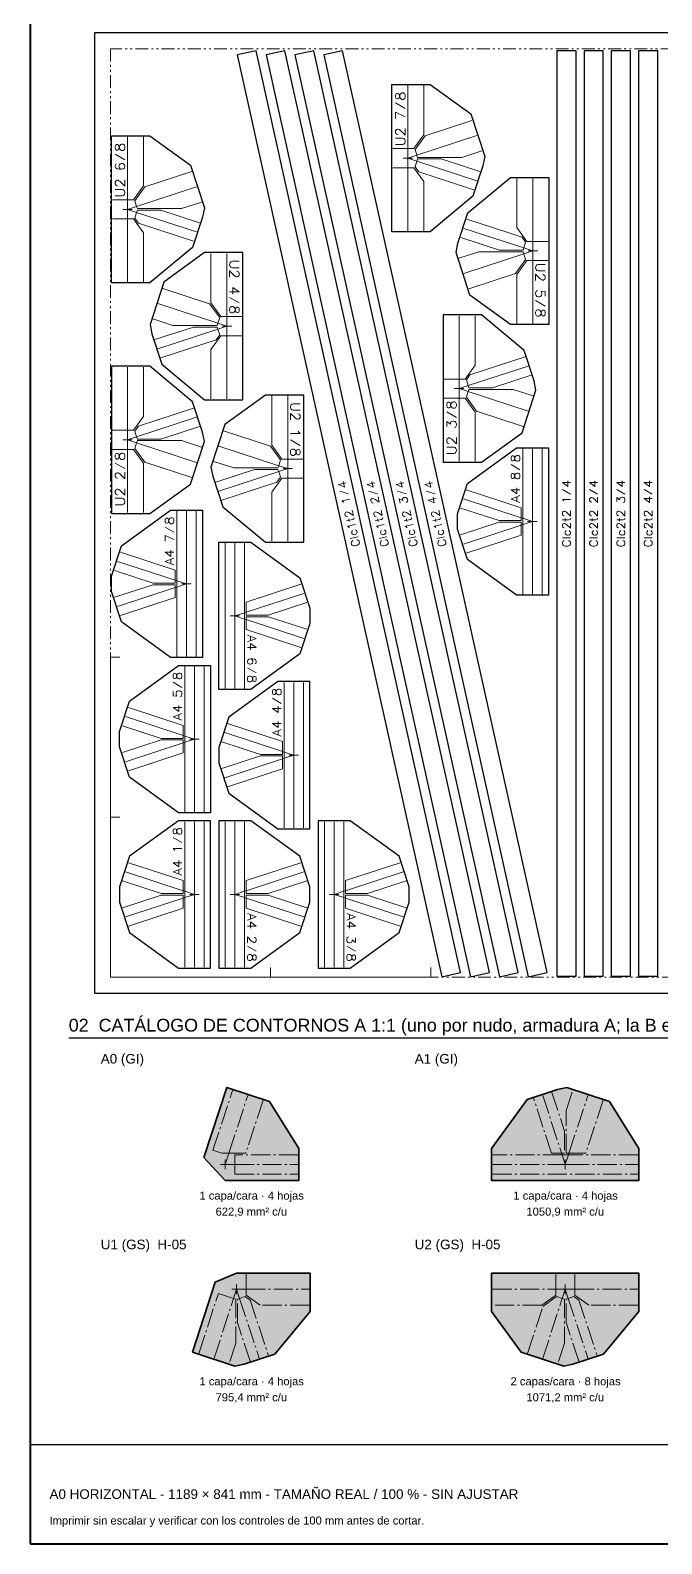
# Model space of a CAD drawing. Header units: millimetres. Extents: x 10 to 1179, y 10 to 831.
# Drawn here: x 10 to 207.1, y 10 to 482.8 of the extents above; entities that cross this region are included whole.
import ezdxf

# ---------------------------------------------------------------- set-up
doc = ezdxf.new("R2010")
doc.units = ezdxf.units.MM
doc.linetypes.add('LT_EJE', pattern=[8.6, 6, -1, 0.6, -1])
doc.linetypes.add('LT_ZONA_UTIL', pattern=[8.2, 4, -1, 0.6, -1, 0.6, -1])
for name, color, linetype, lineweight in [('C_CORTE', 1, 'CONTINUOUS', 25), ('C_EJE', 4, 'CONTINUOUS', 13), ('C_ROTULO', 5, 'CONTINUOUS', 13), ('CAJETIN', 7, 'CONTINUOUS', 30), ('CORTE', 7, 'CONTINUOUS', 35), ('EJE', 1, 'LT_EJE', 13), ('MARCO', 7, 'CONTINUOUS', 40), ('MARCO_HOJA', 8, 'CONTINUOUS', 25), ('SOMBRA', 254, 'CONTINUOUS', 0), ('TEXTO', 7, 'CONTINUOUS', 18), ('ZONA_UTIL', 5, 'LT_ZONA_UTIL', 18)]:
    doc.layers.add(name, color=color, linetype=linetype, lineweight=lineweight)
doc.styles.add('PLANO', font='arial.ttf')

msp = doc.modelspace()

# ---------------------------------------------------------------- hatches: boundary and pattern name
at = {"layer": 'SOMBRA'}
h = msp.add_hatch(color=254, dxfattribs=at)
h.dxf.hatch_style = 1
h.paths.add_polyline_path([(64.15, 130.7), (70.85, 123.5), (93.85, 123.5), (93.85, 133.5), (84.65, 148.2), (71.35, 152.5)])
h = msp.add_hatch(color=254, dxfattribs=at)
h.dxf.hatch_style = 1
h.paths.add_polyline_path([(154, 123.5), (200, 123.5), (200, 133.5), (190.8, 148.2), (177.5, 152.5), (174.6, 151.9), (165.1, 148.8), (154, 133.5)])
h = msp.add_hatch(color=254, dxfattribs=at)
h.dxf.hatch_style = 1
h.paths.add_polyline_path([(60.6, 69.8), (73.9, 65.5), (76.8, 66.1), (86.3, 69.2), (97.4, 82.5), (97.4, 94.5), (74.4, 94.5), (67.7, 91.7)])
h = msp.add_hatch(color=254, dxfattribs=at)
h.dxf.hatch_style = 1
h.paths.add_polyline_path([(154, 82.5), (163.2, 69.8), (176.5, 65.5), (179.4, 66.1), (188.9, 69.2), (200, 82.5), (200, 94.5), (154, 94.5)])

# ---------------------------------------------------------------- linework, layer by layer
at = {"layer": 'C_CORTE'}
for points in [[(144.32, 188.41), (80.47, 476.42), (74.61, 475.12), (138.46, 187.11)], [(153.32, 188.41), (89.47, 476.42), (83.61, 475.12), (147.46, 187.11)], [(162.32, 188.41), (98.47, 476.42), (92.61, 475.12), (156.46, 187.11)], [(171.32, 188.41), (107.47, 476.42), (101.61, 475.12), (165.46, 187.11)], [(180.35, 187.35), (180.35, 476.35), (174.35, 476.35), (174.35, 187.35)], [(188.85, 187.35), (188.85, 476.35), (182.85, 476.35), (182.85, 187.35)], [(197.35, 187.35), (197.35, 476.35), (191.35, 476.35), (191.35, 187.35)], [(205.85, 187.35), (205.85, 476.35), (199.85, 476.35), (199.85, 187.35)], [(134.85, 465.85), (147.55, 456.65), (151.85, 443.35), (151.25, 440.45), (148.15, 430.95), (134.85, 419.85), (122.85, 419.85), (122.85, 465.85)], [(47.35, 449.85), (60.05, 440.65), (64.35, 427.35), (63.75, 424.45), (60.65, 414.95), (47.35, 403.85), (35.35, 403.85), (35.35, 449.85)], [(159.89, 390.85), (147.19, 400.05), (142.89, 413.35), (143.49, 416.25), (146.59, 425.75), (159.89, 436.85), (171.89, 436.85), (171.89, 390.85)], [(64.39, 413.35), (51.69, 404.15), (47.39, 390.85), (47.99, 387.95), (51.09, 378.45), (64.39, 367.35), (76.39, 367.35), (76.39, 413.35)], [(150.85, 347.85), (163.55, 357.05), (167.85, 370.35), (167.25, 373.25), (164.15, 382.75), (150.85, 393.85), (138.85, 393.85), (138.85, 347.85)], [(47.35, 331.85), (60.05, 341.05), (64.35, 354.35), (63.75, 357.25), (60.65, 366.75), (47.35, 377.85), (35.35, 377.85), (35.35, 331.85)], [(83.39, 368.85), (70.69, 359.65), (66.39, 346.35), (66.99, 343.45), (70.09, 333.95), (83.39, 322.85), (95.39, 322.85), (95.39, 368.85)], [(171.75, 352.35), (171.75, 306.35), (161.75, 306.35), (146.45, 317.45), (143.35, 326.95), (143.35, 331.75), (146.45, 341.25), (161.75, 352.35)], [(63.75, 332.85), (63.75, 286.85), (53.75, 286.85), (38.45, 297.95), (35.35, 307.45), (35.35, 312.25), (38.45, 321.75), (53.75, 332.85)], [(68.85, 276.85), (68.85, 322.85), (78.85, 322.85), (94.15, 311.75), (97.25, 302.25), (97.25, 297.45), (94.15, 287.95), (78.85, 276.85)], [(66.25, 284.35), (66.25, 238.35), (56.25, 238.35), (40.95, 249.45), (37.85, 258.95), (37.85, 263.75), (40.95, 273.25), (56.25, 284.35)], [(97.25, 233.35), (97.25, 279.35), (87.25, 279.35), (71.95, 268.25), (68.85, 258.75), (68.85, 253.95), (71.95, 244.45), (87.25, 233.35)], [(66.25, 189.85), (66.25, 235.85), (56.25, 235.85), (40.95, 224.75), (37.85, 215.25), (37.85, 210.45), (40.95, 200.95), (56.25, 189.85)], [(68.85, 235.85), (68.85, 189.85), (78.85, 189.85), (94.15, 200.95), (97.25, 210.45), (97.25, 215.25), (94.15, 224.75), (78.85, 235.85)], [(99.85, 235.85), (99.85, 189.85), (109.85, 189.85), (125.15, 200.95), (128.25, 210.45), (128.25, 215.25), (125.15, 224.75), (109.85, 235.85)]]:
    msp.add_lwpolyline(points, close=True, dxfattribs=at)
at = {"layer": 'C_EJE'}
for points in [[(127.85, 445.85), (129.72, 445.85), (132.85, 450.17), (132.85, 465.55)], [(127.85, 465.55), (127.85, 445.85)], [(147.88, 454.65), (133.25, 449.87), (130.12, 445.56), (130.7, 443.78)], [(40.35, 429.85), (42.22, 429.85), (45.35, 434.17), (45.35, 449.55)], [(40.35, 449.55), (40.35, 429.85)], [(149.42, 449.89), (130.7, 443.78)], [(123.15, 445.85), (127.85, 445.85)], [(127.85, 445.85), (127.85, 444.35), (127.85, 442.85)], [(130.7, 443.78), (130.92, 443.1), (144.73, 443.1), (150.96, 445.13)], [(127.85, 439.85), (123.15, 439.85)], [(127.85, 442.85), (126.35, 442.85)], [(130.7, 443.78), (127.85, 442.85)], [(129.35, 442.85), (127.85, 442.85)], [(127.85, 442.85), (127.85, 441.35), (127.85, 439.85)], [(127.85, 442.85), (130.7, 441.92)], [(127.85, 439.85), (127.85, 420.15)], [(132.85, 420.15), (132.85, 435.53), (129.72, 439.85), (127.85, 439.85)], [(130.7, 441.92), (130.12, 440.14), (131.25, 438.58), (148.49, 432.96)], [(150.35, 438.66), (138.28, 442.6), (130.92, 442.6), (130.7, 441.92)], [(130.7, 441.92), (149.42, 435.81)], [(60.38, 438.65), (45.75, 433.87), (42.62, 429.56), (43.2, 427.78)], [(161.89, 436.55), (161.89, 421.17), (165.03, 416.85), (166.89, 416.85)], [(166.89, 416.85), (166.89, 436.55)], [(61.92, 433.89), (43.2, 427.78)], [(35.65, 429.85), (40.35, 429.85)], [(40.35, 426.85), (38.85, 426.85)], [(40.35, 429.85), (40.35, 428.35), (40.35, 426.85)], [(43.2, 427.78), (40.35, 426.85)], [(41.85, 426.85), (40.35, 426.85)], [(40.35, 426.85), (40.35, 425.35), (40.35, 423.85)], [(40.35, 426.85), (43.2, 425.92)], [(43.2, 425.92), (42.62, 424.14), (43.75, 422.58), (60.99, 416.96)], [(43.2, 427.78), (43.42, 427.1), (57.23, 427.1), (63.46, 429.13)], [(62.85, 422.66), (50.78, 426.6), (43.42, 426.6), (43.2, 425.92)], [(43.2, 425.92), (61.92, 419.81)], [(40.35, 423.85), (35.65, 423.85)], [(40.35, 423.85), (40.35, 404.15)], [(45.35, 404.15), (45.35, 419.53), (42.22, 423.85), (40.35, 423.85)], [(164.04, 414.78), (145.32, 420.89)], [(164.04, 414.78), (164.62, 416.56), (163.49, 418.12), (146.25, 423.74)], [(144.39, 418.04), (156.46, 414.1), (163.82, 414.1), (164.04, 414.78)], [(166.89, 413.85), (166.89, 415.35), (166.89, 416.85)], [(166.89, 416.85), (171.59, 416.85)], [(71.39, 393.35), (69.53, 393.35), (66.39, 397.67), (66.39, 413.05)], [(71.39, 413.05), (71.39, 393.35)], [(164.04, 412.92), (163.82, 413.6), (150.01, 413.6), (143.79, 411.57)], [(145.32, 406.81), (164.04, 412.92)], [(146.86, 402.05), (161.49, 406.83), (164.62, 411.14), (164.04, 412.92)], [(166.89, 413.85), (164.04, 414.78)], [(164.04, 412.92), (166.89, 413.85)], [(165.39, 413.85), (166.89, 413.85)], [(166.89, 410.85), (166.89, 412.35), (166.89, 413.85)], [(166.89, 413.85), (168.39, 413.85)], [(166.89, 410.85), (165.03, 410.85), (161.89, 406.53), (161.89, 391.15)], [(166.89, 391.15), (166.89, 410.85)], [(171.59, 410.85), (166.89, 410.85)], [(51.36, 402.15), (65.99, 397.37), (69.12, 393.06), (68.54, 391.28)], [(49.82, 397.39), (68.54, 391.28)], [(68.54, 391.28), (68.32, 390.6), (54.51, 390.6), (48.29, 392.63)], [(71.39, 393.35), (71.39, 391.85), (71.39, 390.35)], [(76.09, 393.35), (71.39, 393.35)], [(143.85, 373.85), (143.85, 393.55)], [(148.85, 393.55), (148.85, 378.17), (145.72, 373.85), (143.85, 373.85)], [(48.89, 386.16), (60.96, 390.1), (68.32, 390.1), (68.54, 389.42)], [(68.54, 389.42), (49.82, 383.31)], [(68.54, 389.42), (69.12, 387.64), (67.99, 386.08), (50.75, 380.46)], [(68.54, 391.28), (71.39, 390.35)], [(71.39, 390.35), (68.54, 389.42)], [(69.89, 390.35), (71.39, 390.35)], [(71.39, 390.35), (71.39, 388.85), (71.39, 387.35)], [(71.39, 390.35), (72.89, 390.35)], [(66.39, 367.65), (66.39, 383.03), (69.53, 387.35), (71.39, 387.35)], [(71.39, 387.35), (71.39, 367.65)], [(71.39, 387.35), (76.09, 387.35)], [(146.7, 371.78), (146.12, 373.56), (147.25, 375.12), (164.49, 380.74)], [(40.35, 357.85), (40.35, 377.55)], [(45.35, 377.55), (45.35, 362.17), (42.22, 357.85), (40.35, 357.85)], [(143.85, 373.85), (139.15, 373.85)], [(143.85, 370.85), (143.85, 372.35), (143.85, 373.85)], [(146.7, 371.78), (165.42, 377.89)], [(166.35, 375.04), (154.28, 371.1), (146.92, 371.1), (146.7, 371.78)], [(143.85, 370.85), (142.35, 370.85)], [(143.85, 370.85), (146.7, 371.78)], [(143.85, 367.85), (143.85, 369.35), (143.85, 370.85)], [(146.7, 369.92), (143.85, 370.85)], [(145.35, 370.85), (143.85, 370.85)], [(163.88, 359.05), (149.25, 363.83), (146.12, 368.14), (146.7, 369.92)], [(146.7, 369.92), (146.92, 370.6), (160.73, 370.6), (166.96, 368.57)], [(165.42, 363.81), (146.7, 369.92)], [(43.2, 355.78), (42.62, 357.56), (43.75, 359.12), (60.99, 364.74)], [(90.39, 348.85), (88.53, 348.85), (85.39, 353.17), (85.39, 368.55)], [(90.39, 368.55), (90.39, 348.85)], [(139.15, 367.85), (143.85, 367.85)], [(143.85, 367.85), (145.72, 367.85), (148.85, 363.53), (148.85, 348.15)], [(143.85, 348.15), (143.85, 367.85)], [(43.2, 355.78), (61.92, 361.89)], [(40.35, 357.85), (35.65, 357.85)], [(40.35, 354.85), (38.85, 354.85)], [(40.35, 354.85), (40.35, 356.35), (40.35, 357.85)], [(40.35, 354.85), (43.2, 355.78)], [(40.35, 351.85), (40.35, 353.35), (40.35, 354.85)], [(43.2, 353.92), (40.35, 354.85)], [(41.85, 354.85), (40.35, 354.85)], [(62.85, 359.04), (50.78, 355.1), (43.42, 355.1), (43.2, 355.78)], [(43.2, 353.92), (43.42, 354.6), (57.23, 354.6), (63.46, 352.57)], [(70.36, 357.65), (84.99, 352.87), (88.12, 348.56), (87.54, 346.78)], [(35.65, 351.85), (40.35, 351.85)], [(40.35, 351.85), (42.22, 351.85), (45.35, 347.53), (45.35, 332.15)], [(40.35, 332.15), (40.35, 351.85)], [(60.38, 343.05), (45.75, 347.83), (42.62, 352.14), (43.2, 353.92)], [(61.92, 347.81), (43.2, 353.92)], [(68.82, 352.89), (87.54, 346.78)], [(163.75, 330.33), (163.75, 352.05)], [(166.75, 352.05), (166.75, 330.85), (166.75, 329.35)], [(169.75, 352.05), (169.75, 306.65)], [(87.54, 346.78), (87.32, 346.1), (73.51, 346.1), (67.29, 348.13)], [(67.89, 341.66), (79.96, 345.6), (87.32, 345.6), (87.54, 344.92)], [(87.54, 346.78), (90.39, 345.85)], [(90.39, 345.85), (87.54, 344.92)], [(88.89, 345.85), (90.39, 345.85)], [(90.39, 348.85), (90.39, 347.35), (90.39, 345.85)], [(95.09, 348.85), (90.39, 348.85)], [(90.39, 345.85), (90.39, 344.35), (90.39, 342.85)], [(90.39, 345.85), (91.89, 345.85)], [(87.54, 344.92), (68.82, 338.81)], [(87.54, 344.92), (88.12, 343.14), (86.99, 341.58), (69.75, 335.96)], [(85.39, 323.15), (85.39, 338.53), (88.53, 342.85), (90.39, 342.85)], [(90.39, 342.85), (90.39, 323.15)], [(90.39, 342.85), (95.09, 342.85)], [(145.18, 336.39), (163.25, 330.49)], [(163.25, 330.49), (163.25, 333.65), (146.11, 339.24)], [(55.75, 310.83), (55.75, 332.55)], [(58.75, 332.55), (58.75, 311.35), (58.75, 309.85)], [(61.75, 332.55), (61.75, 287.15)], [(144.25, 333.54), (156.32, 329.6), (163.25, 329.6), (163.25, 330.49)], [(163.25, 328.21), (163.25, 329.1), (156.32, 329.1), (144.25, 325.16)], [(163.25, 328.21), (145.18, 322.31)], [(146.11, 319.46), (163.25, 325.05), (163.25, 328.21)], [(163.25, 330.49), (163.75, 330.33)], [(163.75, 328.37), (163.25, 328.21)], [(163.75, 328.37), (163.75, 330.33)], [(163.75, 330.33), (166.75, 329.35)], [(166.75, 329.35), (163.75, 328.37)], [(163.75, 306.65), (163.75, 328.37)], [(166.75, 329.35), (165.25, 329.35)], [(168.25, 329.35), (166.75, 329.35)], [(166.75, 329.35), (166.75, 327.85), (166.75, 306.65)], [(70.85, 277.15), (70.85, 322.55)], [(73.85, 299.85), (73.85, 301.35), (73.85, 322.55)], [(76.85, 322.55), (76.85, 300.83)], [(37.18, 316.89), (55.25, 310.99)], [(55.25, 310.99), (55.25, 314.15), (38.11, 319.74)], [(36.25, 314.04), (48.32, 310.1), (55.25, 310.1), (55.25, 310.99)], [(55.25, 308.71), (55.25, 309.6), (48.32, 309.6), (36.25, 305.66)], [(55.25, 308.71), (37.18, 302.81)], [(38.11, 299.96), (55.25, 305.55), (55.25, 308.71)], [(55.25, 310.99), (55.75, 310.83)], [(55.75, 308.87), (55.25, 308.71)], [(55.75, 308.87), (55.75, 310.83)], [(55.75, 310.83), (58.75, 309.85)], [(58.75, 309.85), (55.75, 308.87)], [(55.75, 287.15), (55.75, 308.87)], [(58.75, 309.85), (57.25, 309.85)], [(60.25, 309.85), (58.75, 309.85)], [(58.75, 309.85), (58.75, 308.35), (58.75, 287.15)], [(94.49, 309.74), (77.35, 304.15), (77.35, 300.99)], [(77.35, 300.99), (95.42, 306.89)], [(77.35, 300.99), (77.35, 300.1), (84.28, 300.1), (96.35, 304.04)], [(72.35, 299.85), (73.85, 299.85)], [(73.85, 299.85), (76.85, 300.83)], [(73.85, 277.15), (73.85, 298.35), (73.85, 299.85)], [(76.85, 298.87), (73.85, 299.85)], [(73.85, 299.85), (75.35, 299.85)], [(76.85, 300.83), (77.35, 300.99)], [(76.85, 300.83), (76.85, 298.87)], [(76.85, 298.87), (76.85, 277.15)], [(77.35, 298.71), (76.85, 298.87)], [(96.35, 295.66), (84.28, 299.6), (77.35, 299.6), (77.35, 298.71)], [(77.35, 298.71), (77.35, 295.55), (94.49, 289.96)], [(95.42, 292.81), (77.35, 298.71)], [(58.25, 262.33), (58.25, 284.05)], [(61.25, 284.05), (61.25, 262.85), (61.25, 261.35)], [(64.25, 284.05), (64.25, 238.65)], [(89.25, 279.05), (89.25, 257.33)], [(92.25, 256.35), (92.25, 257.85), (92.25, 279.05)], [(95.25, 233.65), (95.25, 279.05)], [(57.75, 262.49), (57.75, 265.65), (40.61, 271.24)], [(38.75, 265.54), (50.82, 261.6), (57.75, 261.6), (57.75, 262.49)], [(39.68, 268.39), (57.75, 262.49)], [(71.61, 266.24), (88.75, 260.65), (88.75, 257.49)], [(57.75, 260.21), (57.75, 261.1), (50.82, 261.1), (38.75, 257.16)], [(57.75, 260.21), (39.68, 254.31)], [(40.61, 251.46), (57.75, 257.05), (57.75, 260.21)], [(57.75, 262.49), (58.25, 262.33)], [(58.25, 260.37), (57.75, 260.21)], [(58.25, 260.37), (58.25, 262.33)], [(58.25, 262.33), (61.25, 261.35)], [(61.25, 261.35), (58.25, 260.37)], [(58.25, 238.65), (58.25, 260.37)], [(61.25, 261.35), (59.75, 261.35)], [(62.75, 261.35), (61.25, 261.35)], [(61.25, 261.35), (61.25, 259.85), (61.25, 238.65)], [(88.75, 257.49), (88.75, 256.6), (81.82, 256.6), (69.75, 260.54)], [(88.75, 257.49), (70.68, 263.39)], [(69.75, 252.16), (81.82, 256.1), (88.75, 256.1), (88.75, 255.21)], [(89.25, 257.33), (88.75, 257.49)], [(88.75, 255.21), (89.25, 255.37)], [(89.25, 257.33), (89.25, 255.37)], [(92.25, 256.35), (89.25, 257.33)], [(89.25, 255.37), (92.25, 256.35)], [(89.25, 255.37), (89.25, 233.65)], [(92.25, 256.35), (90.75, 256.35)], [(92.25, 233.65), (92.25, 254.85), (92.25, 256.35)], [(93.75, 256.35), (92.25, 256.35)], [(70.68, 249.31), (88.75, 255.21)], [(88.75, 255.21), (88.75, 252.05), (71.61, 246.46)], [(58.25, 235.55), (58.25, 213.83)], [(61.25, 212.85), (61.25, 214.35), (61.25, 235.55)], [(64.25, 190.15), (64.25, 235.55)], [(70.85, 235.55), (70.85, 190.15)], [(73.85, 235.55), (73.85, 214.35), (73.85, 212.85)], [(76.85, 213.83), (76.85, 235.55)], [(101.85, 235.55), (101.85, 190.15)], [(104.85, 235.55), (104.85, 214.35), (104.85, 212.85)], [(107.85, 213.83), (107.85, 235.55)], [(40.61, 222.74), (57.75, 217.15), (57.75, 213.99)], [(77.35, 213.99), (77.35, 217.15), (94.49, 222.74)], [(108.35, 213.99), (108.35, 217.15), (125.49, 222.74)], [(57.75, 213.99), (39.68, 219.89)], [(95.42, 219.89), (77.35, 213.99)], [(126.42, 219.89), (108.35, 213.99)], [(57.75, 213.99), (57.75, 213.1), (50.82, 213.1), (38.75, 217.04)], [(58.25, 213.83), (57.75, 213.99)], [(58.25, 213.83), (58.25, 211.87)], [(61.25, 212.85), (58.25, 213.83)], [(58.25, 211.87), (61.25, 212.85)], [(61.25, 212.85), (59.75, 212.85)], [(61.25, 190.15), (61.25, 211.35), (61.25, 212.85)], [(62.75, 212.85), (61.25, 212.85)], [(72.35, 212.85), (73.85, 212.85)], [(76.85, 213.83), (73.85, 212.85)], [(73.85, 212.85), (73.85, 211.35), (73.85, 190.15)], [(73.85, 212.85), (76.85, 211.87)], [(73.85, 212.85), (75.35, 212.85)], [(77.35, 213.99), (76.85, 213.83)], [(76.85, 211.87), (76.85, 213.83)], [(96.35, 217.04), (84.28, 213.1), (77.35, 213.1), (77.35, 213.99)], [(103.35, 212.85), (104.85, 212.85)], [(107.85, 213.83), (104.85, 212.85)], [(104.85, 212.85), (104.85, 211.35), (104.85, 190.15)], [(104.85, 212.85), (107.85, 211.87)], [(104.85, 212.85), (106.35, 212.85)], [(108.35, 213.99), (107.85, 213.83)], [(107.85, 211.87), (107.85, 213.83)], [(127.35, 217.04), (115.28, 213.1), (108.35, 213.1), (108.35, 213.99)], [(38.75, 208.66), (50.82, 212.6), (57.75, 212.6), (57.75, 211.71)], [(39.68, 205.81), (57.75, 211.71)], [(57.75, 211.71), (57.75, 208.55), (40.61, 202.96)], [(57.75, 211.71), (58.25, 211.87)], [(58.25, 211.87), (58.25, 190.15)], [(76.85, 190.15), (76.85, 211.87)], [(76.85, 211.87), (77.35, 211.71)], [(77.35, 211.71), (77.35, 212.6), (84.28, 212.6), (96.35, 208.66)], [(94.49, 202.96), (77.35, 208.55), (77.35, 211.71)], [(77.35, 211.71), (95.42, 205.81)], [(107.85, 190.15), (107.85, 211.87)], [(107.85, 211.87), (108.35, 211.71)], [(108.35, 211.71), (108.35, 212.6), (115.28, 212.6), (127.35, 208.66)], [(125.49, 202.96), (108.35, 208.55), (108.35, 211.71)], [(108.35, 211.71), (126.42, 205.81)]]:
    msp.add_lwpolyline(points, dxfattribs=at)
at = {"layer": 'C_ROTULO'}
for points in [[(124.02, 461.94), (124.17, 461.51), (124.45, 461.36), (124.74, 461.36), (125.02, 461.51), (125.17, 461.79), (125.31, 462.36), (125.45, 462.79), (125.74, 463.08), (126.02, 463.22), (126.45, 463.22), (126.74, 463.08), (126.88, 462.94), (127.02, 462.51), (127.02, 461.94), (126.88, 461.51), (126.74, 461.36), (126.45, 461.22), (126.02, 461.22), (125.74, 461.36), (125.45, 461.65), (125.31, 462.08), (125.17, 462.65), (125.02, 462.94), (124.74, 463.08), (124.45, 463.08), (124.17, 462.94), (124.02, 462.51), (124.02, 461.94)], [(124.02, 460.08), (127.02, 458.36)], [(124.02, 457.22), (127.02, 455.79)], [(124.02, 455.22), (124.02, 457.22)], [(124.74, 450.22), (124.6, 450.22), (124.31, 450.36), (124.17, 450.51), (124.02, 450.79), (124.02, 451.36), (124.17, 451.65), (124.31, 451.79), (124.6, 451.94), (124.88, 451.94), (125.17, 451.79), (125.6, 451.51), (127.02, 450.08), (127.02, 452.08)], [(36.52, 445.94), (36.67, 445.51), (36.95, 445.36), (37.24, 445.36), (37.52, 445.51), (37.67, 445.79), (37.81, 446.36), (37.95, 446.79), (38.24, 447.08), (38.52, 447.22), (38.95, 447.22), (39.24, 447.08), (39.38, 446.94), (39.52, 446.51), (39.52, 445.94), (39.38, 445.51), (39.24, 445.36), (38.95, 445.22), (38.52, 445.22), (38.24, 445.36), (37.95, 445.65), (37.81, 446.08), (37.67, 446.65), (37.52, 446.94), (37.24, 447.08), (36.95, 447.08), (36.67, 446.94), (36.52, 446.51), (36.52, 445.94)], [(124.02, 447.08), (126.17, 447.08), (126.6, 447.22), (126.88, 447.51), (127.02, 447.94), (127.02, 448.22), (126.88, 448.65), (126.6, 448.94), (126.17, 449.08), (124.02, 449.08)], [(36.52, 444.08), (39.52, 442.36)], [(36.95, 441.08), (36.67, 440.94), (36.52, 440.51), (36.52, 440.22), (36.67, 439.79), (37.1, 439.51), (37.81, 439.36), (38.52, 439.36), (39.1, 439.51), (39.38, 439.79), (39.52, 440.22), (39.52, 440.36), (39.38, 440.79), (39.1, 441.08), (38.67, 441.22), (38.52, 441.22), (38.1, 441.08), (37.81, 440.79), (37.67, 440.36), (37.67, 440.22), (37.81, 439.79), (38.1, 439.51), (38.52, 439.36)], [(37.24, 434.22), (37.1, 434.22), (36.81, 434.36), (36.67, 434.51), (36.52, 434.79), (36.52, 435.36), (36.67, 435.65), (36.81, 435.79), (37.1, 435.94), (37.38, 435.94), (37.67, 435.79), (38.1, 435.51), (39.52, 434.08), (39.52, 436.08)], [(36.52, 431.08), (38.67, 431.08), (39.1, 431.22), (39.38, 431.51), (39.52, 431.94), (39.52, 432.22), (39.38, 432.65), (39.1, 432.94), (38.67, 433.08), (36.52, 433.08)], [(75.22, 410.62), (73.08, 410.62), (72.65, 410.48), (72.36, 410.19), (72.22, 409.76), (72.22, 409.48), (72.36, 409.05), (72.65, 408.76), (73.08, 408.62), (75.22, 408.62)], [(74.51, 407.48), (74.65, 407.48), (74.93, 407.34), (75.08, 407.19), (75.22, 406.91), (75.22, 406.34), (75.08, 406.05), (74.93, 405.91), (74.65, 405.76), (74.36, 405.76), (74.08, 405.91), (73.65, 406.19), (72.22, 407.62), (72.22, 405.62)], [(170.72, 409.62), (168.58, 409.62), (168.15, 409.48), (167.86, 409.19), (167.72, 408.76), (167.72, 408.48), (167.86, 408.05), (168.15, 407.76), (168.58, 407.62), (170.72, 407.62)], [(170.01, 406.48), (170.15, 406.48), (170.43, 406.34), (170.58, 406.19), (170.72, 405.91), (170.72, 405.34), (170.58, 405.05), (170.43, 404.91), (170.15, 404.76), (169.86, 404.76), (169.58, 404.91), (169.15, 405.19), (167.72, 406.62), (167.72, 404.62)], [(75.22, 401.05), (73.22, 402.48), (73.22, 400.34)], [(75.22, 401.05), (72.22, 401.05)], [(75.22, 397.62), (72.22, 399.34)], [(170.72, 399.76), (170.72, 401.19), (169.43, 401.34), (169.58, 401.19), (169.72, 400.76), (169.72, 400.34), (169.58, 399.91), (169.29, 399.62), (168.86, 399.48), (168.58, 399.48), (168.15, 399.62), (167.86, 399.91), (167.72, 400.34), (167.72, 400.76), (167.86, 401.19), (168.01, 401.34), (168.29, 401.48)], [(170.72, 396.62), (167.72, 398.34)], [(75.22, 395.76), (75.08, 396.19), (74.79, 396.34), (74.51, 396.34), (74.22, 396.19), (74.08, 395.91), (73.93, 395.34), (73.79, 394.91), (73.51, 394.62), (73.22, 394.48), (72.79, 394.48), (72.51, 394.62), (72.36, 394.76), (72.22, 395.19), (72.22, 395.76), (72.36, 396.19), (72.51, 396.34), (72.79, 396.48), (73.22, 396.48), (73.51, 396.34), (73.79, 396.05), (73.93, 395.62), (74.08, 395.05), (74.22, 394.76), (74.51, 394.62), (74.79, 394.62), (75.08, 394.76), (75.22, 395.19), (75.22, 395.76)], [(170.72, 394.76), (170.58, 395.19), (170.29, 395.34), (170.01, 395.34), (169.72, 395.19), (169.58, 394.91), (169.43, 394.34), (169.29, 393.91), (169.01, 393.62), (168.72, 393.48), (168.29, 393.48), (168.01, 393.62), (167.86, 393.76), (167.72, 394.19), (167.72, 394.76), (167.86, 395.19), (168.01, 395.34), (168.29, 395.48), (168.72, 395.48), (169.01, 395.34), (169.29, 395.05), (169.43, 394.62), (169.58, 394.05), (169.72, 393.76), (170.01, 393.62), (170.29, 393.62), (170.58, 393.76), (170.72, 394.19), (170.72, 394.76)], [(94.22, 366.12), (92.08, 366.12), (91.65, 365.98), (91.36, 365.69), (91.22, 365.26), (91.22, 364.98), (91.36, 364.55), (91.65, 364.26), (92.08, 364.12), (94.22, 364.12)], [(140.02, 365.44), (140.17, 365.01), (140.45, 364.86), (140.74, 364.86), (141.02, 365.01), (141.17, 365.29), (141.31, 365.86), (141.45, 366.29), (141.74, 366.58), (142.02, 366.72), (142.45, 366.72), (142.74, 366.58), (142.88, 366.44), (143.02, 366.01), (143.02, 365.44), (142.88, 365.01), (142.74, 364.86), (142.45, 364.72), (142.02, 364.72), (141.74, 364.86), (141.45, 365.15), (141.31, 365.58), (141.17, 366.15), (141.02, 366.44), (140.74, 366.58), (140.45, 366.58), (140.17, 366.44), (140.02, 366.01), (140.02, 365.44)], [(93.51, 362.98), (93.65, 362.98), (93.93, 362.84), (94.08, 362.69), (94.22, 362.41), (94.22, 361.84), (94.08, 361.55), (93.93, 361.41), (93.65, 361.26), (93.36, 361.26), (93.08, 361.41), (92.65, 361.69), (91.22, 363.12), (91.22, 361.12)], [(140.02, 363.58), (143.02, 361.86)], [(140.02, 359.01), (140.02, 360.58), (141.17, 359.72), (141.17, 360.15), (141.31, 360.44), (141.45, 360.58), (141.88, 360.72), (142.17, 360.72), (142.6, 360.58), (142.88, 360.29), (143.02, 359.86), (143.02, 359.44), (142.88, 359.01), (142.74, 358.86), (142.45, 358.72)], [(93.65, 357.55), (93.79, 357.26), (94.22, 356.84), (91.22, 356.84)], [(94.22, 353.12), (91.22, 354.84)], [(140.74, 353.72), (140.6, 353.72), (140.31, 353.86), (140.17, 354.01), (140.02, 354.29), (140.02, 354.86), (140.17, 355.15), (140.31, 355.29), (140.6, 355.44), (140.88, 355.44), (141.17, 355.29), (141.6, 355.01), (143.02, 353.58), (143.02, 355.58)], [(36.52, 349.44), (36.67, 349.01), (36.95, 348.86), (37.24, 348.86), (37.52, 349.01), (37.67, 349.29), (37.81, 349.86), (37.95, 350.29), (38.24, 350.58), (38.52, 350.72), (38.95, 350.72), (39.24, 350.58), (39.38, 350.44), (39.52, 350.01), (39.52, 349.44), (39.38, 349.01), (39.24, 348.86), (38.95, 348.72), (38.52, 348.72), (38.24, 348.86), (37.95, 349.15), (37.81, 349.58), (37.67, 350.15), (37.52, 350.44), (37.24, 350.58), (36.95, 350.58), (36.67, 350.44), (36.52, 350.01), (36.52, 349.44)], [(94.22, 351.26), (94.08, 351.69), (93.79, 351.84), (93.51, 351.84), (93.22, 351.69), (93.08, 351.41), (92.93, 350.84), (92.79, 350.41), (92.51, 350.12), (92.22, 349.98), (91.79, 349.98), (91.51, 350.12), (91.36, 350.26), (91.22, 350.69), (91.22, 351.26), (91.36, 351.69), (91.51, 351.84), (91.79, 351.98), (92.22, 351.98), (92.51, 351.84), (92.79, 351.55), (92.93, 351.12), (93.08, 350.55), (93.22, 350.26), (93.51, 350.12), (93.79, 350.12), (94.08, 350.26), (94.22, 350.69), (94.22, 351.26)], [(140.02, 350.58), (142.17, 350.58), (142.6, 350.72), (142.88, 351.01), (143.02, 351.44), (143.02, 351.72), (142.88, 352.15), (142.6, 352.44), (142.17, 352.58), (140.02, 352.58)], [(160.07, 348.8), (160.21, 348.41), (160.47, 348.28), (160.73, 348.28), (160.99, 348.41), (161.12, 348.67), (161.25, 349.2), (161.38, 349.59), (161.65, 349.85), (161.91, 349.98), (162.3, 349.98), (162.56, 349.85), (162.69, 349.72), (162.82, 349.33), (162.82, 348.8), (162.69, 348.41), (162.56, 348.28), (162.3, 348.15), (161.91, 348.15), (161.65, 348.28), (161.38, 348.54), (161.25, 348.94), (161.12, 349.46), (160.99, 349.72), (160.73, 349.85), (160.47, 349.85), (160.21, 349.72), (160.07, 349.33), (160.07, 348.8)], [(36.52, 347.58), (39.52, 345.86)], [(160.07, 347.1), (162.82, 345.53)], [(37.24, 342.86), (37.1, 342.86), (36.81, 343.01), (36.67, 343.15), (36.52, 343.44), (36.52, 344.01), (36.67, 344.29), (36.81, 344.44), (37.1, 344.58), (37.38, 344.58), (37.67, 344.44), (38.1, 344.15), (39.52, 342.72), (39.52, 344.72)], [(106.16, 340.91), (108.04, 340.11), (107.65, 341.85)], [(106.16, 340.91), (108.6, 341.45)], [(115.16, 340.91), (117.04, 340.11), (116.65, 341.85)], [(115.16, 340.91), (117.6, 341.45)], [(124.16, 340.91), (126.04, 340.11), (125.65, 341.85)], [(124.16, 340.91), (126.6, 341.45)], [(133.16, 340.91), (135.04, 340.11), (134.65, 341.85)], [(133.16, 340.91), (135.6, 341.45)], [(160.07, 343.3), (160.21, 342.91), (160.47, 342.78), (160.73, 342.78), (160.99, 342.91), (161.12, 343.17), (161.25, 343.7), (161.38, 344.09), (161.65, 344.35), (161.91, 344.48), (162.3, 344.48), (162.56, 344.35), (162.69, 344.22), (162.82, 343.83), (162.82, 343.3), (162.69, 342.91), (162.56, 342.78), (162.3, 342.65), (161.91, 342.65), (161.65, 342.78), (161.38, 343.04), (161.25, 343.44), (161.12, 343.96), (160.99, 344.22), (160.73, 344.35), (160.47, 344.35), (160.21, 344.22), (160.07, 343.83), (160.07, 343.3)], [(176.1, 341.49), (177.77, 340.3), (177.77, 342.09)], [(176.1, 341.49), (178.6, 341.49)], [(184.6, 341.49), (186.27, 340.3), (186.27, 342.09)], [(184.6, 341.49), (187.1, 341.49)], [(193.1, 341.49), (194.77, 340.3), (194.77, 342.09)], [(193.1, 341.49), (195.6, 341.49)], [(201.6, 341.49), (203.27, 340.3), (203.27, 342.09)], [(201.6, 341.49), (204.1, 341.49)], [(37.24, 337.72), (37.1, 337.72), (36.81, 337.86), (36.67, 338.01), (36.52, 338.29), (36.52, 338.86), (36.67, 339.15), (36.81, 339.29), (37.1, 339.44), (37.38, 339.44), (37.67, 339.29), (38.1, 339.01), (39.52, 337.58), (39.52, 339.58)], [(36.52, 334.58), (38.67, 334.58), (39.1, 334.72), (39.38, 335.01), (39.52, 335.44), (39.52, 335.72), (39.38, 336.15), (39.1, 336.44), (38.67, 336.58), (36.52, 336.58)], [(106.62, 338.81), (109.37, 337.96)], [(107.88, 335.31), (107.72, 335.52), (107.29, 335.79), (109.73, 336.33)], [(115.62, 338.81), (118.37, 337.96)], [(117.05, 335.11), (116.94, 335.08), (116.68, 335.15), (116.54, 335.24), (116.37, 335.44), (116.26, 335.91), (116.33, 336.17), (116.42, 336.31), (116.63, 336.48), (116.86, 336.53), (117.12, 336.46), (117.52, 336.31), (118.94, 335.4), (118.58, 337.03)], [(124.62, 338.81), (127.37, 337.96)], [(125.44, 335.1), (125.16, 336.37), (126.25, 335.88), (126.17, 336.23), (126.23, 336.49), (126.32, 336.63), (126.65, 336.83), (126.88, 336.88), (127.25, 336.84), (127.54, 336.66), (127.73, 336.33), (127.81, 335.99), (127.77, 335.61), (127.68, 335.47), (127.47, 335.3)], [(133.62, 338.81), (136.37, 337.96)], [(134.24, 336.03), (136.12, 335.22), (135.74, 336.97)], [(134.24, 336.03), (136.68, 336.57)], [(160.07, 339.25), (161.91, 337.94), (161.91, 339.9)], [(160.07, 339.25), (162.82, 339.25)], [(160.07, 336.36), (162.82, 337.41)], [(160.07, 336.36), (162.82, 335.32)], [(161.91, 335.71), (161.91, 337.02)], [(176.1, 339.35), (178.6, 337.92)], [(176.58, 335.66), (176.46, 335.9), (176.1, 336.25), (178.6, 336.25)], [(184.6, 339.35), (187.1, 337.92)], [(185.2, 335.42), (185.08, 335.42), (184.84, 335.54), (184.72, 335.66), (184.6, 335.9), (184.6, 336.37), (184.72, 336.61), (184.84, 336.73), (185.08, 336.85), (185.31, 336.85), (185.55, 336.73), (185.91, 336.49), (187.1, 335.3), (187.1, 336.97)], [(193.1, 339.35), (195.6, 337.92)], [(193.1, 335.54), (193.1, 336.85), (194.05, 336.14), (194.05, 336.49), (194.17, 336.73), (194.29, 336.85), (194.65, 336.97), (194.89, 336.97), (195.24, 336.85), (195.48, 336.61), (195.6, 336.25), (195.6, 335.9), (195.48, 335.54), (195.36, 335.42), (195.12, 335.3)], [(201.6, 339.35), (204.1, 337.92)], [(201.6, 336.49), (203.27, 335.3), (203.27, 337.09)], [(201.6, 336.49), (204.1, 336.49)], [(108.98, 330.92), (108.86, 330.9), (108.6, 330.96), (108.46, 331.05), (108.3, 331.26), (108.19, 331.73), (108.26, 331.98), (108.35, 332.13), (108.55, 332.29), (108.79, 332.34), (109.04, 332.28), (109.44, 332.12), (110.86, 331.22), (110.5, 332.85)], [(117.98, 330.92), (117.86, 330.9), (117.6, 330.96), (117.46, 331.05), (117.3, 331.26), (117.19, 331.73), (117.26, 331.98), (117.35, 332.13), (117.55, 332.29), (117.79, 332.34), (118.04, 332.28), (118.44, 332.12), (119.86, 331.22), (119.5, 332.85)], [(126.98, 330.92), (126.86, 330.9), (126.6, 330.96), (126.46, 331.05), (126.3, 331.26), (126.19, 331.73), (126.26, 331.98), (126.35, 332.13), (126.55, 332.29), (126.79, 332.34), (127.04, 332.28), (127.44, 332.12), (128.86, 331.22), (128.5, 332.85)], [(135.98, 330.92), (135.86, 330.9), (135.6, 330.96), (135.46, 331.05), (135.3, 331.26), (135.19, 331.73), (135.26, 331.98), (135.35, 332.13), (135.55, 332.29), (135.79, 332.34), (136.04, 332.28), (136.44, 332.12), (137.86, 331.22), (137.5, 332.85)], [(176.7, 331.14), (176.58, 331.14), (176.34, 331.25), (176.22, 331.37), (176.1, 331.61), (176.1, 332.09), (176.22, 332.33), (176.34, 332.45), (176.58, 332.56), (176.81, 332.56), (177.05, 332.45), (177.41, 332.21), (178.6, 331.02), (178.6, 332.68)], [(185.2, 331.14), (185.08, 331.14), (184.84, 331.25), (184.72, 331.37), (184.6, 331.61), (184.6, 332.09), (184.72, 332.33), (184.84, 332.45), (185.08, 332.56), (185.31, 332.56), (185.55, 332.45), (185.91, 332.21), (187.1, 331.02), (187.1, 332.68)], [(193.7, 331.14), (193.58, 331.14), (193.34, 331.25), (193.22, 331.37), (193.1, 331.61), (193.1, 332.09), (193.22, 332.33), (193.34, 332.45), (193.58, 332.56), (193.81, 332.56), (194.05, 332.45), (194.41, 332.21), (195.6, 331.02), (195.6, 332.68)], [(202.2, 331.14), (202.08, 331.14), (201.84, 331.25), (201.72, 331.37), (201.6, 331.61), (201.6, 332.09), (201.72, 332.33), (201.84, 332.45), (202.08, 332.56), (202.31, 332.56), (202.55, 332.45), (202.91, 332.21), (204.1, 331.02), (204.1, 332.68)], [(52.07, 329.3), (52.21, 328.91), (52.47, 328.78), (52.73, 328.78), (52.99, 328.91), (53.12, 329.17), (53.25, 329.7), (53.38, 330.09), (53.65, 330.35), (53.91, 330.48), (54.3, 330.48), (54.56, 330.35), (54.69, 330.22), (54.82, 329.83), (54.82, 329.3), (54.69, 328.91), (54.56, 328.78), (54.3, 328.65), (53.91, 328.65), (53.65, 328.78), (53.38, 329.04), (53.25, 329.44), (53.12, 329.96), (52.99, 330.22), (52.73, 330.35), (52.47, 330.35), (52.21, 330.22), (52.07, 329.83), (52.07, 329.3)], [(52.07, 327.6), (54.82, 326.03)], [(108.68, 329.52), (110.66, 329.95), (110.98, 330.15), (111.05, 330.41), (110.99, 330.64)], [(109.64, 327.41), (109.47, 327.62), (109.04, 327.89), (111.48, 328.43)], [(109.57, 329.35), (109.39, 330.16)], [(110.57, 326.52), (110.38, 326.24), (110.32, 325.98), (110.4, 325.63), (110.56, 325.42), (110.85, 325.24), (111.22, 325.2), (111.46, 325.25), (111.78, 325.45), (111.96, 325.73), (112.02, 325.99), (111.95, 326.34), (111.78, 326.55), (111.5, 326.73)], [(117.68, 329.52), (119.66, 329.95), (119.98, 330.15), (120.05, 330.41), (119.99, 330.64)], [(118.64, 327.41), (118.47, 327.62), (118.04, 327.89), (120.48, 328.43)], [(118.57, 329.35), (118.39, 330.16)], [(119.57, 326.52), (119.38, 326.24), (119.32, 325.98), (119.4, 325.63), (119.56, 325.42), (119.85, 325.24), (120.22, 325.2), (120.46, 325.25), (120.78, 325.45), (120.96, 325.73), (121.02, 325.99), (120.95, 326.34), (120.78, 326.55), (120.5, 326.73)], [(126.68, 329.52), (128.66, 329.95), (128.98, 330.15), (129.05, 330.41), (128.99, 330.64)], [(127.64, 327.41), (127.47, 327.62), (127.04, 327.89), (129.48, 328.43)], [(127.57, 329.35), (127.39, 330.16)], [(128.57, 326.52), (128.38, 326.24), (128.32, 325.98), (128.4, 325.63), (128.56, 325.42), (128.85, 325.24), (129.22, 325.2), (129.46, 325.25), (129.78, 325.45), (129.96, 325.73), (130.02, 325.99), (129.95, 326.34), (129.78, 326.55), (129.5, 326.73)], [(135.68, 329.52), (137.66, 329.95), (137.98, 330.15), (138.05, 330.41), (137.99, 330.64)], [(136.64, 327.41), (136.47, 327.62), (136.04, 327.89), (138.48, 328.43)], [(136.57, 329.35), (136.39, 330.16)], [(137.57, 326.52), (137.38, 326.24), (137.32, 325.98), (137.4, 325.63), (137.56, 325.42), (137.85, 325.24), (138.22, 325.2), (138.46, 325.25), (138.78, 325.45), (138.96, 325.73), (139.02, 325.99), (138.95, 326.34), (138.78, 326.55), (138.5, 326.73)], [(176.1, 329.83), (178.12, 329.83), (178.48, 329.95), (178.6, 330.18), (178.6, 330.42)], [(176.7, 327.33), (176.58, 327.33), (176.34, 327.45), (176.22, 327.56), (176.1, 327.8), (176.1, 328.28), (176.22, 328.52), (176.34, 328.64), (176.58, 328.75), (176.81, 328.75), (177.05, 328.64), (177.41, 328.4), (178.6, 327.21), (178.6, 328.87)], [(176.93, 329.47), (176.93, 330.3)], [(177.29, 326.49), (177.05, 326.25), (176.93, 326.02), (176.93, 325.66), (177.05, 325.42), (177.29, 325.18), (177.65, 325.06), (177.89, 325.06), (178.24, 325.18), (178.48, 325.42), (178.6, 325.66), (178.6, 326.02), (178.48, 326.25), (178.24, 326.49)], [(184.6, 329.83), (186.62, 329.83), (186.98, 329.95), (187.1, 330.18), (187.1, 330.42)], [(185.2, 327.33), (185.08, 327.33), (184.84, 327.45), (184.72, 327.56), (184.6, 327.8), (184.6, 328.28), (184.72, 328.52), (184.84, 328.64), (185.08, 328.75), (185.31, 328.75), (185.55, 328.64), (185.91, 328.4), (187.1, 327.21), (187.1, 328.87)], [(185.43, 329.47), (185.43, 330.3)], [(185.79, 326.49), (185.55, 326.25), (185.43, 326.02), (185.43, 325.66), (185.55, 325.42), (185.79, 325.18), (186.15, 325.06), (186.39, 325.06), (186.74, 325.18), (186.98, 325.42), (187.1, 325.66), (187.1, 326.02), (186.98, 326.25), (186.74, 326.49)], [(193.1, 329.83), (195.12, 329.83), (195.48, 329.95), (195.6, 330.18), (195.6, 330.42)], [(193.7, 327.33), (193.58, 327.33), (193.34, 327.45), (193.22, 327.56), (193.1, 327.8), (193.1, 328.28), (193.22, 328.52), (193.34, 328.64), (193.58, 328.75), (193.81, 328.75), (194.05, 328.64), (194.41, 328.4), (195.6, 327.21), (195.6, 328.87)], [(193.93, 329.47), (193.93, 330.3)], [(194.29, 326.49), (194.05, 326.25), (193.93, 326.02), (193.93, 325.66), (194.05, 325.42), (194.29, 325.18), (194.65, 325.06), (194.89, 325.06), (195.24, 325.18), (195.48, 325.42), (195.6, 325.66), (195.6, 326.02), (195.48, 326.25), (195.24, 326.49)], [(201.6, 329.83), (203.62, 329.83), (203.98, 329.95), (204.1, 330.18), (204.1, 330.42)], [(202.2, 327.33), (202.08, 327.33), (201.84, 327.45), (201.72, 327.56), (201.6, 327.8), (201.6, 328.28), (201.72, 328.52), (201.84, 328.64), (202.08, 328.75), (202.31, 328.75), (202.55, 328.64), (202.91, 328.4), (204.1, 327.21), (204.1, 328.87)], [(202.43, 329.47), (202.43, 330.3)], [(202.79, 326.49), (202.55, 326.25), (202.43, 326.02), (202.43, 325.66), (202.55, 325.42), (202.79, 325.18), (203.15, 325.06), (203.39, 325.06), (203.74, 325.18), (203.98, 325.42), (204.1, 325.66), (204.1, 326.02), (203.98, 326.25), (203.74, 326.49)], [(52.07, 324.98), (54.82, 323.67)], [(52.07, 323.15), (52.07, 324.98)], [(109.89, 324.05), (112.33, 324.6)], [(110.65, 323.37), (110.45, 323.2), (110.27, 322.92), (110.2, 322.66), (110.3, 322.19), (110.47, 321.99), (110.76, 321.81), (111.01, 321.74), (111.39, 321.7), (111.97, 321.83), (112.29, 322.03), (112.5, 322.19), (112.68, 322.48), (112.75, 322.74), (112.64, 323.2), (112.47, 323.41), (112.19, 323.59), (111.93, 323.65)], [(118.89, 324.05), (121.33, 324.6)], [(119.65, 323.37), (119.45, 323.2), (119.27, 322.92), (119.2, 322.66), (119.3, 322.19), (119.47, 321.99), (119.76, 321.81), (120.01, 321.74), (120.39, 321.7), (120.97, 321.83), (121.29, 322.03), (121.5, 322.19), (121.68, 322.48), (121.75, 322.74), (121.64, 323.2), (121.47, 323.41), (121.19, 323.59), (120.93, 323.65)], [(127.89, 324.05), (130.33, 324.6)], [(128.65, 323.37), (128.45, 323.2), (128.27, 322.92), (128.2, 322.66), (128.3, 322.19), (128.47, 321.99), (128.76, 321.81), (129.01, 321.74), (129.39, 321.7), (129.97, 321.83), (130.29, 322.03), (130.5, 322.19), (130.68, 322.48), (130.75, 322.74), (130.64, 323.2), (130.47, 323.41), (130.19, 323.59), (129.93, 323.65)], [(136.89, 324.05), (139.33, 324.6)], [(137.65, 323.37), (137.45, 323.2), (137.27, 322.92), (137.2, 322.66), (137.3, 322.19), (137.47, 321.99), (137.76, 321.81), (138.01, 321.74), (138.39, 321.7), (138.97, 321.83), (139.29, 322.03), (139.5, 322.19), (139.68, 322.48), (139.75, 322.74), (139.64, 323.2), (139.47, 323.41), (139.19, 323.59), (138.93, 323.65)], [(176.1, 324.23), (178.6, 324.23)], [(176.7, 323.4), (176.46, 323.28), (176.22, 323.04), (176.1, 322.8), (176.1, 322.33), (176.22, 322.09), (176.46, 321.85), (176.7, 321.73), (177.05, 321.61), (177.65, 321.61), (178, 321.73), (178.24, 321.85), (178.48, 322.09), (178.6, 322.33), (178.6, 322.8), (178.48, 323.04), (178.24, 323.28), (178, 323.4)], [(184.6, 324.23), (187.1, 324.23)], [(185.2, 323.4), (184.96, 323.28), (184.72, 323.04), (184.6, 322.8), (184.6, 322.33), (184.72, 322.09), (184.96, 321.85), (185.2, 321.73), (185.55, 321.61), (186.15, 321.61), (186.5, 321.73), (186.74, 321.85), (186.98, 322.09), (187.1, 322.33), (187.1, 322.8), (186.98, 323.04), (186.74, 323.28), (186.5, 323.4)], [(193.1, 324.23), (195.6, 324.23)], [(193.7, 323.4), (193.46, 323.28), (193.22, 323.04), (193.1, 322.8), (193.1, 322.33), (193.22, 322.09), (193.46, 321.85), (193.7, 321.73), (194.05, 321.61), (194.65, 321.61), (195, 321.73), (195.24, 321.85), (195.48, 322.09), (195.6, 322.33), (195.6, 322.8), (195.48, 323.04), (195.24, 323.28), (195, 323.4)], [(201.6, 324.23), (204.1, 324.23)], [(202.2, 323.4), (201.96, 323.28), (201.72, 323.04), (201.6, 322.8), (201.6, 322.33), (201.72, 322.09), (201.96, 321.85), (202.2, 321.73), (202.55, 321.61), (203.15, 321.61), (203.5, 321.73), (203.74, 321.85), (203.98, 322.09), (204.1, 322.33), (204.1, 322.8), (203.98, 323.04), (203.74, 323.28), (203.5, 323.4)], [(52.07, 319.75), (53.91, 318.44), (53.91, 320.4)], [(52.07, 319.75), (54.82, 319.75)], [(52.07, 316.86), (54.82, 317.91)], [(52.07, 316.86), (54.82, 315.82)], [(53.91, 316.21), (53.91, 317.52)], [(80.53, 292.84), (77.78, 293.88)], [(78.69, 293.49), (78.69, 292.18)], [(80.53, 292.84), (77.78, 291.79)], [(80.53, 289.95), (77.78, 289.95)], [(80.53, 289.95), (78.69, 291.26), (78.69, 289.3)], [(35, 187), (35, 287)], [(35, 287), (38, 287)], [(80.13, 284.85), (80.39, 284.98), (80.53, 285.37), (80.53, 285.63), (80.39, 286.03), (80, 286.29), (79.35, 286.42), (78.69, 286.42), (78.17, 286.29), (77.91, 286.03), (77.78, 285.63), (77.78, 285.5), (77.91, 285.11), (78.17, 284.85), (78.56, 284.72), (78.69, 284.72), (79.08, 284.85), (79.35, 285.11), (79.48, 285.5), (79.48, 285.63), (79.35, 286.03), (79.08, 286.29), (78.69, 286.42)], [(54.57, 280.8), (54.71, 280.41), (54.97, 280.28), (55.23, 280.28), (55.49, 280.41), (55.62, 280.67), (55.75, 281.2), (55.88, 281.59), (56.15, 281.85), (56.41, 281.98), (56.8, 281.98), (57.06, 281.85), (57.19, 281.72), (57.32, 281.33), (57.32, 280.8), (57.19, 280.41), (57.06, 280.28), (56.8, 280.15), (56.41, 280.15), (56.15, 280.28), (55.88, 280.54), (55.75, 280.94), (55.62, 281.46), (55.49, 281.72), (55.23, 281.85), (54.97, 281.85), (54.71, 281.72), (54.57, 281.33), (54.57, 280.8)], [(54.57, 279.1), (57.32, 277.53)], [(80.53, 282.1), (77.78, 283.67)], [(80.53, 280.4), (80.39, 280.79), (80.13, 280.92), (79.87, 280.92), (79.61, 280.79), (79.48, 280.53), (79.35, 280), (79.22, 279.61), (78.95, 279.35), (78.69, 279.22), (78.3, 279.22), (78.04, 279.35), (77.91, 279.48), (77.78, 279.87), (77.78, 280.4), (77.91, 280.79), (78.04, 280.92), (78.3, 281.05), (78.69, 281.05), (78.95, 280.92), (79.22, 280.66), (79.35, 280.26), (79.48, 279.74), (79.61, 279.48), (79.87, 279.35), (80.13, 279.35), (80.39, 279.48), (80.53, 279.87), (80.53, 280.4)], [(54.57, 276.22), (54.57, 274.91), (55.75, 274.78), (55.62, 274.91), (55.49, 275.3), (55.49, 275.7), (55.62, 276.09), (55.88, 276.35), (56.28, 276.48), (56.54, 276.48), (56.93, 276.35), (57.19, 276.09), (57.32, 275.7), (57.32, 275.3), (57.19, 274.91), (57.06, 274.78), (56.8, 274.65)], [(85.58, 275.8), (85.71, 275.41), (85.97, 275.28), (86.23, 275.28), (86.49, 275.41), (86.62, 275.67), (86.75, 276.2), (86.88, 276.59), (87.15, 276.85), (87.41, 276.98), (87.8, 276.98), (88.06, 276.85), (88.19, 276.72), (88.33, 276.33), (88.33, 275.8), (88.19, 275.41), (88.06, 275.28), (87.8, 275.15), (87.41, 275.15), (87.15, 275.28), (86.88, 275.54), (86.75, 275.94), (86.62, 276.46), (86.49, 276.72), (86.23, 276.85), (85.97, 276.85), (85.71, 276.72), (85.58, 276.33), (85.58, 275.8)], [(54.57, 271.25), (56.41, 269.94), (56.41, 271.9)], [(54.57, 271.25), (57.32, 271.25)], [(85.58, 274.1), (88.33, 272.53)], [(85.58, 270.96), (87.41, 269.65), (87.41, 271.61)], [(85.58, 270.96), (88.33, 270.96)], [(54.57, 268.36), (57.32, 269.41)], [(54.57, 268.36), (57.32, 267.32)], [(56.41, 267.71), (56.41, 269.02)], [(85.58, 266.25), (87.41, 264.94), (87.41, 266.9)], [(85.58, 266.25), (88.33, 266.25)], [(85.58, 263.36), (88.33, 264.41)], [(85.58, 263.36), (88.33, 262.32)], [(87.41, 262.71), (87.41, 264.02)], [(35, 237), (38, 237)], [(54.57, 232.3), (54.71, 231.91), (54.97, 231.78), (55.23, 231.78), (55.49, 231.91), (55.62, 232.17), (55.75, 232.7), (55.88, 233.09), (56.15, 233.35), (56.41, 233.48), (56.8, 233.48), (57.06, 233.35), (57.19, 233.22), (57.32, 232.83), (57.32, 232.3), (57.19, 231.91), (57.06, 231.78), (56.8, 231.65), (56.41, 231.65), (56.15, 231.78), (55.88, 232.04), (55.75, 232.44), (55.62, 232.96), (55.49, 233.22), (55.23, 233.35), (54.97, 233.35), (54.71, 233.22), (54.57, 232.83), (54.57, 232.3)], [(54.57, 230.6), (57.32, 229.03)], [(55.1, 226.54), (54.97, 226.8), (54.57, 227.2), (57.32, 227.2)], [(54.57, 222.75), (56.41, 221.44), (56.41, 223.4)], [(54.57, 222.75), (57.32, 222.75)], [(54.57, 219.86), (57.32, 220.91)], [(54.57, 219.86), (57.32, 218.82)], [(56.41, 219.21), (56.41, 220.52)], [(80.53, 205.84), (77.78, 206.88)], [(80.53, 205.84), (77.78, 204.79)], [(78.69, 206.49), (78.69, 205.18)], [(80.53, 202.95), (78.69, 204.26), (78.69, 202.3)], [(111.52, 205.84), (108.77, 206.88)], [(111.52, 205.84), (108.77, 204.79)], [(109.69, 206.49), (109.69, 205.18)], [(111.52, 202.95), (109.69, 204.26), (109.69, 202.3)], [(80.53, 202.95), (77.78, 202.95)], [(79.87, 199.42), (80, 199.42), (80.26, 199.29), (80.39, 199.16), (80.53, 198.9), (80.53, 198.37), (80.39, 198.11), (80.26, 197.98), (80, 197.85), (79.74, 197.85), (79.48, 197.98), (79.08, 198.24), (77.78, 199.55), (77.78, 197.72)], [(111.52, 202.95), (108.77, 202.95)], [(111.52, 199.29), (111.52, 197.85), (110.48, 198.63), (110.48, 198.24), (110.35, 197.98), (110.22, 197.85), (109.82, 197.72), (109.56, 197.72), (109.17, 197.85), (108.91, 198.11), (108.77, 198.5), (108.77, 198.9), (108.91, 199.29), (109.04, 199.42), (109.3, 199.55)], [(80.53, 195.1), (77.78, 196.67)], [(80.53, 193.4), (80.39, 193.79), (80.13, 193.92), (79.87, 193.92), (79.61, 193.79), (79.48, 193.53), (79.35, 193), (79.22, 192.61), (78.95, 192.35), (78.69, 192.22), (78.3, 192.22), (78.04, 192.35), (77.91, 192.48), (77.78, 192.87), (77.78, 193.4), (77.91, 193.79), (78.04, 193.92), (78.3, 194.05), (78.69, 194.05), (78.95, 193.92), (79.22, 193.66), (79.35, 193.26), (79.48, 192.74), (79.61, 192.48), (79.87, 192.35), (80.13, 192.35), (80.39, 192.48), (80.53, 192.87), (80.53, 193.4)], [(111.52, 195.1), (108.77, 196.67)], [(111.52, 193.4), (111.39, 193.79), (111.13, 193.92), (110.87, 193.92), (110.61, 193.79), (110.48, 193.53), (110.35, 193), (110.22, 192.61), (109.95, 192.35), (109.69, 192.22), (109.3, 192.22), (109.04, 192.35), (108.91, 192.48), (108.77, 192.87), (108.77, 193.4), (108.91, 193.79), (109.04, 193.92), (109.3, 194.05), (109.69, 194.05), (109.95, 193.92), (110.22, 193.66), (110.35, 193.26), (110.48, 192.74), (110.61, 192.48), (110.87, 192.35), (111.13, 192.35), (111.39, 192.48), (111.52, 192.87), (111.52, 193.4)], [(85, 187), (85, 190)], [(135, 187), (135, 190)], [(35, 187), (135, 187)]]:
    msp.add_lwpolyline(points, dxfattribs=at)
at = {"layer": 'CAJETIN'}
for p, q in [((22, 168), (246.28, 168)), ((10, 41), (850, 41))]:
    msp.add_line(p, q, dxfattribs=at)
at = {"layer": 'CORTE'}
for points in [[(64.15, 130.7), (70.85, 123.5), (93.85, 123.5), (93.85, 133.5), (84.65, 148.2), (71.35, 152.5)], [(154, 123.5), (200, 123.5), (200, 133.5), (190.8, 148.2), (177.5, 152.5), (174.6, 151.9), (165.1, 148.8), (154, 133.5)], [(60.6, 69.8), (73.9, 65.5), (76.8, 66.1), (86.3, 69.2), (97.4, 82.5), (97.4, 94.5), (74.4, 94.5), (67.7, 91.7)], [(154, 82.5), (163.2, 69.8), (176.5, 65.5), (179.4, 66.1), (188.9, 69.2), (200, 82.5), (200, 94.5), (154, 94.5)]]:
    msp.add_lwpolyline(points, close=True, dxfattribs=at)
at = {"layer": 'EJE'}
for points in [[(71.99, 132), (69.8, 132), (67.03, 132.9), (73.13, 151.61)], [(178.14, 132), (177.25, 132), (177.25, 145.38), (179.28, 151.61)], [(71.99, 132), (77.89, 150.07)], [(82.65, 148.53), (77.25, 132), (71.99, 132)], [(175.86, 132), (172.7, 132), (167.11, 149.14)], [(169.96, 150.07), (175.86, 132)], [(172.81, 151), (176.75, 138.93), (176.75, 132), (175.86, 132)], [(178.14, 132), (184.04, 150.07)], [(188.8, 148.53), (183.4, 132), (178.14, 132)], [(69.35, 128.5), (70.85, 128.5)], [(70.85, 128.5), (71.99, 132)], [(70.85, 128.5), (70.85, 130)], [(70.85, 127), (70.85, 128.5)], [(70.85, 128.5), (72.35, 128.5), (73.85, 128.5)], [(93.55, 131.5), (73.85, 131.5), (73.85, 128.5)], [(73.85, 128.5), (93.55, 128.5)], [(73.85, 128.5), (73.85, 125.5), (93.55, 125.5)], [(176.02, 131.5), (154.3, 131.5)], [(154.3, 128.5), (175.5, 128.5), (177, 128.5)], [(175.86, 132), (176.02, 131.5)], [(177.98, 131.5), (176.02, 131.5)], [(176.02, 131.5), (177, 128.5)], [(177, 128.5), (177.98, 131.5)], [(177, 128.5), (177, 130)], [(177, 127), (177, 128.5)], [(177, 128.5), (178.5, 128.5), (199.7, 128.5)], [(177.98, 131.5), (178.14, 132)], [(199.7, 131.5), (177.98, 131.5)], [(154.3, 125.5), (199.7, 125.5)], [(74.4, 89.5), (74.4, 91)], [(77.4, 89.5), (77.4, 94.2)], [(174, 94.2), (174, 89.5)], [(177, 89.5), (177, 91)], [(180, 89.5), (180, 94.2)], [(62.6, 69.47), (68.72, 88.2), (73.47, 86.65)], [(67.36, 67.93), (73.47, 86.65)], [(73.47, 86.65), (74.15, 86.43), (74.15, 72.62), (72.12, 66.39)], [(72.9, 89.5), (74.4, 89.5)], [(73.47, 86.65), (74.4, 89.5)], [(74.4, 88), (74.4, 89.5)], [(74.4, 89.5), (75.9, 89.5), (77.4, 89.5)], [(74.4, 89.5), (75.33, 86.65)], [(78.59, 67), (74.65, 79.07), (74.65, 86.43), (75.33, 86.65)], [(75.33, 86.65), (77.11, 87.23), (78.67, 86.1), (84.29, 68.86)], [(75.33, 86.65), (81.44, 67.93)], [(77.4, 89.5), (97.1, 89.5)], [(97.1, 84.5), (81.72, 84.5), (77.4, 87.63), (77.4, 89.5)], [(174, 89.5), (174, 87.63), (169.68, 84.5), (154.3, 84.5)], [(154.3, 89.5), (174, 89.5)], [(165.2, 69.47), (169.98, 84.1), (174.29, 87.23), (176.07, 86.65)], [(169.96, 67.93), (176.07, 86.65)], [(174, 89.5), (175.5, 89.5), (177, 89.5)], [(176.07, 86.65), (176.75, 86.43), (176.75, 72.62), (174.72, 66.39)], [(176.07, 86.65), (177, 89.5)], [(177, 88), (177, 89.5)], [(177, 89.5), (178.5, 89.5), (180, 89.5)], [(177, 89.5), (177.93, 86.65)], [(181.19, 67), (177.25, 79.07), (177.25, 86.43), (177.93, 86.65)], [(177.93, 86.65), (179.71, 87.23), (181.27, 86.1), (186.89, 68.86)], [(177.93, 86.65), (184.04, 67.93)], [(180, 89.5), (199.7, 89.5)], [(199.7, 84.5), (184.32, 84.5), (180, 87.63), (180, 89.5)]]:
    msp.add_lwpolyline(points, dxfattribs=at)
at = {"layer": 'MARCO'}
msp.add_lwpolyline([(10, 10), (1179, 10), (1179, 831), (10, 831)], close=True, dxfattribs=at)
at = {"layer": 'MARCO_HOJA'}
msp.add_lwpolyline([(30, 182), (265, 182), (265, 482), (30, 482)], close=True, dxfattribs=at)
at = {"layer": 'ZONA_UTIL'}
msp.add_lwpolyline([(35, 187), (260, 187), (260, 477), (35, 477)], close=True, dxfattribs=at)

# ---------------------------------------------------------------- texts
at = {"layer": 'TEXTO', "style": 'PLANO'}
for s, height, p in [('02  CATÁLOGO DE CONTORNOS A 1:1 (uno por nudo, armadura A; la B es su espejo)', 4, (22, 170)), ('A0 (GI)', 3, (32, 160)), ('A1 (GI)', 3, (130, 160)), ('1 capa/cara · 4 hojas', 2.5, (62.79, 117.5)), ('1 capa/cara · 4 hojas', 2.5, (160.79, 117.5)), ('622,9 mm² c/u', 2.5, (67.84, 112.5)), ('1050,9 mm² c/u', 2.5, (164.87, 112.5)), ('U1 (GS)  H-05', 3, (32, 102)), ('U2 (GS)  H-05', 3, (130, 102)), ('1 capa/cara · 4 hojas', 2.5, (62.79, 59.5)), ('2 capas/cara · 8 hojas', 2.5, (159.92, 59.5)), ('795,4 mm² c/u', 2.5, (67.84, 54.5)), ('1071,2 mm² c/u', 2.5, (164.87, 54.5)), ('A0 HORIZONTAL - 1189 × 841 mm - TAMAÑO REAL / 100 % - SIN AJUSTAR', 3, (16, 24)), ('Imprimir sin escalar y verificar con los controles de 100 mm antes de cortar.', 2.5, (16, 16))]:
    msp.add_text(s, height=height, dxfattribs=at).set_placement(p)

doc.saveas('drawing.dxf')
